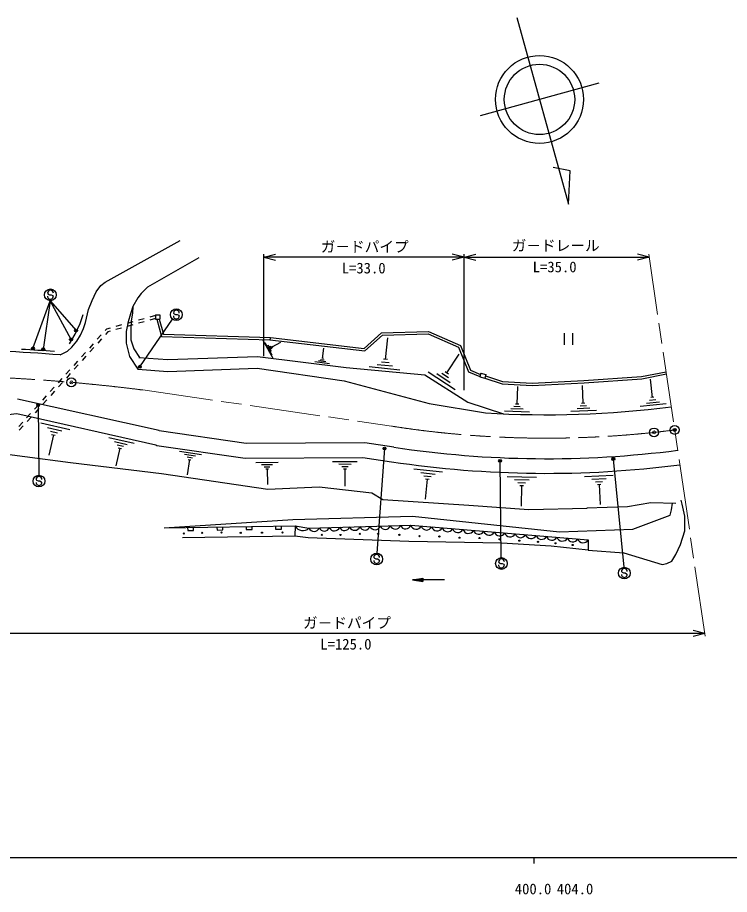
# Model space of a CAD drawing. Units: millimetres, scale not verified. Extents: x 0 to 700000, y -47500 to 447500.
# Drawn here: x 379947 to 501329, y 198715 to 348356 of the extents above; entities that cross this region are included whole.
import ezdxf
from ezdxf.enums import TextEntityAlignment as Align

# ---------------------------------------------------------------- set-up
doc = ezdxf.new("R2010")
doc.units = ezdxf.units.MM
doc.header["$LTSCALE"] = 1000
doc.header["$PDMODE"] = 32
doc.header["$PDSIZE"] = 500
doc.linetypes.add('CHAIN', pattern=[18.5, 12, -1.5, 3.5, -1.5])
for name, color, linetype, lineweight in [('M-STR-HTXT', 7, 'Continuous', 25), ('M-TTL-BAND', 7, 'Continuous', 25), ('M-TTL-LINE', 7, 'Continuous', 25), ('M-TTL-TXT', 2, 'CHAIN', 13), ('S-TTL', 7, 'Continuous', 13)]:
    doc.layers.add(name, color=color, linetype=linetype, lineweight=lineweight)
doc.layers.add('M-STR-STRC', color=6, linetype='Continuous')
doc.styles.add('ＭＳ ゴシック', font='')
doc.styles.get('ＭＳ ゴシック').set_extended_font_data('MS Gothic')

msp = doc.modelspace()

# ---------------------------------------------------------------- linework, layer by layer
at = {"layer": 'M-STR-HTXT'}
for p, q in [((40000, 205000), (579000, 205000)), ((40000, 205000), (579000, 205000)), ((468000, 205000), (468000, 204000)), ((468000, 205000), (468000, 204000))]:
    msp.add_line(p, q, dxfattribs=at)
at = {"layer": 'M-STR-STRC'}
msp.add_point((491994, 277981), dxfattribs=at)
at = {"layer": 'M-TTL-BAND'}
for p, q in [((421941, 290547), (421941, 307960)), ((421941, 307460), (423941, 307960)), ((456073, 307460), (421941, 307460)), ((421941, 307460), (423941, 306960)), ((456073, 307460), (454073, 307960)), ((456073, 307460), (454073, 306960)), ((456073, 284760), (456073, 307960)), ((456073, 307460), (458073, 307960)), ((456073, 307460), (487636, 307460)), ((456073, 307460), (458073, 306960)), ((487636, 307460), (485636, 307960)), ((487636, 307460), (485636, 306960)), ((385050, 301310), (385156, 301174)), ((385156, 301174), (385401, 301062)), ((385401, 301062), (385701, 301060)), ((385701, 301060), (385946, 300920)), ((385946, 300920), (386046, 300802)), ((406526, 297930), (406632, 297793)), ((406632, 297793), (406877, 297682)), ((400799, 288764), (406382, 296890)), ((406877, 297682), (407177, 297679)), ((407177, 297679), (407422, 297540)), ((407422, 297540), (407522, 297422)), ((383459, 282239), (383556, 270254)), ((442518, 274821), (441199, 256950)), ((462428, 256194), (462221, 272708)), ((481526, 273019), (483334, 254556)), ((383098, 269526), (383204, 269390)), ((383204, 269390), (383449, 269278)), ((383449, 269278), (383750, 269275)), ((383750, 269275), (383995, 269136)), ((383995, 269136), (384094, 269018)), ((440682, 256221), (440788, 256085)), ((440788, 256085), (441033, 255973)), ((441033, 255973), (441333, 255971)), ((441333, 255971), (441578, 255831)), ((441578, 255831), (441678, 255713)), ((461952, 255465), (462058, 255329)), ((462058, 255329), (462303, 255217)), ((462303, 255217), (462604, 255215)), ((462604, 255215), (462849, 255075)), ((462849, 255075), (462948, 254957)), ((482903, 253829), (483009, 253693)), ((483009, 253693), (483254, 253581)), ((483254, 253581), (483555, 253579)), ((483555, 253579), (483800, 253439)), ((483800, 253439), (483899, 253321)), ((497128, 243258), (376838, 243258)), ((497128, 243258), (495128, 243758)), ((497128, 243258), (495128, 242758))]:
    msp.add_line(p, q, dxfattribs=at)
for points in [[(382567, 291893), (385496, 300040), (384335, 291737)], [(389063, 293416), (385496, 300040), (389923, 294943)]]:
    msp.add_lwpolyline(points, dxfattribs=at)
for centre, radius in [((385547, 301039), 1000), ((407023, 297658), 1000), ((389923, 294943), 150), ((389923, 294943), 120), ((389923, 294943), 90), ((389923, 294943), 60), ((389923, 294943), 30), ((389063, 293416), 150), ((389063, 293416), 120), ((389063, 293416), 90), ((389063, 293416), 60), ((389063, 293416), 30), ((382567, 291893), 150), ((382567, 291893), 120), ((382567, 291893), 90), ((382567, 291893), 60), ((382567, 291893), 30), ((384335, 291737), 150), ((384335, 291737), 120), ((384335, 291737), 90), ((384335, 291737), 60), ((384335, 291737), 30), ((400799, 288764), 150), ((400799, 288764), 120), ((400799, 288764), 90), ((400799, 288764), 60), ((400799, 288764), 30), ((383459, 282239), 150), ((383459, 282239), 120), ((383459, 282239), 90), ((383459, 282239), 60), ((383459, 282239), 30), ((442518, 274821), 150), ((442518, 274821), 120), ((442518, 274821), 90), ((442518, 274821), 60), ((442518, 274821), 30), ((462221, 272708), 150), ((462221, 272708), 120), ((462221, 272708), 90), ((462221, 272708), 60), ((462221, 272708), 30), ((481526, 273019), 150), ((481526, 273019), 120), ((481526, 273019), 90), ((481526, 273019), 60), ((481526, 273019), 30), ((383595, 269254), 1000), ((441179, 255950), 1000), ((462449, 255194), 1000), ((483400, 253558), 1000)]:
    msp.add_circle(centre, radius, dxfattribs=at)
for centre, start, end in [((385546, 300806), 179.55488, 359.55488), ((385550, 301306), 359.55488, 179.55488), ((407026, 297926), 359.55488, 179.55488), ((407022, 297426), 179.55488, 359.55488), ((383598, 269522), 359.55488, 179.55488), ((383594, 269022), 179.55488, 359.55488), ((441182, 256217), 359.55488, 179.55488), ((462452, 255461), 359.55488, 179.55488), ((441178, 255717), 179.55488, 359.55488), ((462448, 254961), 179.55488, 359.55488), ((483399, 253325), 179.55488, 359.55488), ((483403, 253825), 359.55488, 179.55488)]:
    msp.add_arc(centre, 500, start, end, dxfattribs=at)
for p in [(389923, 294943), (389923, 294943), (389063, 293416), (389063, 293416), (382567, 291893), (382567, 291893), (384335, 291737), (384335, 291737), (400799, 288764), (400799, 288764), (383459, 282239), (383459, 282239), (442518, 274821), (442518, 274821), (462221, 272708), (462221, 272708), (481526, 273019), (481526, 273019)]:
    msp.add_point(p, dxfattribs=at)
at = {"layer": 'M-TTL-LINE'}
for p, q in [((465075, 348356), (473886, 316524)), ((479063, 337182), (458823, 331581)), ((474193, 322182), (471250, 322764)), ((473886, 316524), (474193, 322182)), ((399593, 296428), (398630, 296160)), ((401520, 296965), (400556, 296697)), ((401521, 296446), (400558, 296178)), ((403446, 297502), (402483, 297234)), ((403447, 296983), (402484, 296715)), ((403446, 297643), (404196, 297645)), ((403446, 297643), (403448, 296893)), ((403448, 296893), (404198, 296895)), ((404196, 297645), (404198, 296895)), ((395088, 295173), (394872, 294933)), ((395740, 295355), (395088, 295173)), ((395741, 294836), (395362, 294730)), ((397667, 295892), (396703, 295623)), ((397668, 295373), (396704, 295104)), ((399594, 295910), (398631, 295641)), ((394203, 294189), (393535, 293445)), ((394288, 293536), (393619, 292792)), ((395362, 294730), (394957, 294279)), ((421689, 293396), (423446, 290216)), ((423093, 293754), (422987, 293357)), ((442695, 290027), (443086, 293697)), ((473138, 294494), (473138, 292494)), ((474638, 292494), (474638, 294494)), ((392866, 292702), (392197, 291958)), ((392951, 292048), (392282, 291305)), ((423359, 290752), (422175, 292821)), ((423270, 291388), (422678, 292422)), ((423329, 291765), (423033, 292282)), ((423462, 292012), (423314, 292271)), ((423388, 292142), (424836, 292970)), ((431969, 290185), (432179, 291932)), ((391529, 291215), (390860, 290471)), ((391614, 290561), (390945, 289817)), ((453157, 287701), (455248, 290912)), ((390192, 289727), (389523, 288984)), ((390276, 289074), (389608, 288330)), ((433127, 289285), (430631, 289586)), ((432533, 289610), (431285, 289760)), ((432251, 289897), (431627, 289972)), ((432125, 290166), (431813, 290203)), ((443894, 288839), (441272, 289118)), ((443294, 289433), (441983, 289573)), ((443022, 289992), (442367, 290062)), ((388855, 288240), (388186, 287496)), ((388939, 287586), (388271, 286843)), ((445149, 288174), (439905, 288734)), ((454554, 284832), (449967, 287819)), ((453706, 286037), (451413, 287531)), ((453431, 286869), (452285, 287616)), ((453443, 287515), (452870, 287888)), ((458930, 287688), (458751, 287063)), ((458930, 287688), (459795, 287440)), ((459795, 287440), (459616, 286815)), ((387517, 286753), (386849, 286009)), ((387602, 286099), (386933, 285356)), ((458751, 287063), (459616, 286815)), ((488183, 283521), (487866, 286629)), ((386180, 285266), (385512, 284522)), ((386265, 284612), (385596, 283868)), ((465125, 282390), (465222, 285373)), ((476404, 282523), (476278, 285584)), ((384843, 283778), (384174, 283035)), ((384928, 283125), (384259, 282381)), ((488783, 283134), (487673, 283021)), ((488460, 283549), (487905, 283493)), ((383506, 282291), (382837, 281547)), ((383591, 281637), (382922, 280894)), ((466163, 281503), (464032, 281572)), ((465644, 281946), (464579, 281981)), ((465392, 282381), (464859, 282398)), ((477533, 281694), (475347, 281604)), ((476968, 282109), (475875, 282064)), ((476677, 282535), (476131, 282512)), ((490539, 282415), (486099, 281963)), ((489383, 282746), (487163, 282520)), ((382169, 280804), (381500, 280060)), ((382253, 280150), (381585, 279407)), ((467214, 281042), (462953, 281181)), ((478644, 281302), (474272, 281122)), ((380831, 279317), (380163, 278573)), ((380916, 278663), (380248, 277919)), ((383922, 279171), (388852, 278060)), ((385043, 278400), (387508, 277844)), ((386053, 277136), (385275, 273686)), ((385548, 277768), (386781, 277490)), ((385745, 277206), (386361, 277067)), ((395490, 276674), (399842, 275709)), ((396482, 275997), (398658, 275515)), ((396929, 275441), (398017, 275200)), ((397377, 274885), (396701, 271839)), ((397105, 274946), (397649, 274825)), ((407552, 274339), (411304, 273768)), ((408433, 273821), (410309, 273536)), ((408845, 273374), (409783, 273232)), ((409257, 272928), (408858, 270301)), ((409022, 272963), (409491, 272892)), ((420577, 272443), (424392, 272499)), ((433675, 272600), (437869, 272586)), ((421536, 272075), (423444, 272103)), ((422019, 271701), (422973, 271715)), ((422263, 271323), (422740, 271330)), ((422501, 271326), (422541, 268656)), ((434722, 272177), (436819, 272170)), ((435244, 271756), (436293, 271752)), ((435505, 271336), (436029, 271334)), ((435767, 271335), (435757, 268399)), ((447511, 271324), (452405, 270811)), ((448683, 270707), (451130, 270450)), ((449243, 270153), (450467, 270025)), ((449804, 269600), (449444, 266174)), ((449498, 269632), (450109, 269567)), ((463410, 270048), (468439, 269936)), ((464656, 269517), (467171, 269461)), ((476612, 270023), (481477, 270269)), ((477853, 269598), (480285, 269721)), ((465274, 269000), (466531, 268972)), ((465577, 268490), (466206, 268477)), ((465891, 268484), (465813, 264963)), ((478486, 269142), (479702, 269204)), ((478814, 268671), (479422, 268702)), ((479118, 268686), (479290, 265281)), ((404948, 261266), (427305, 261591)), ((408948, 261324), (408955, 260825)), ((408955, 260825), (409955, 260839)), ((409955, 260839), (409948, 261339)), ((413947, 261397), (413955, 260897)), ((413955, 260897), (414955, 260912)), ((414955, 260912), (414947, 261412)), ((418947, 261470), (418954, 260970)), ((418954, 260970), (419954, 260984)), ((419954, 260984), (419947, 261484)), ((423946, 261542), (423954, 261042)), ((423954, 261042), (424953, 261057)), ((424953, 261057), (424946, 261557)), ((447278, 252421), (449024, 252708)), ((447278, 252421), (449024, 252680)), ((447278, 252421), (449024, 252644)), ((447278, 252421), (449024, 252608)), ((447278, 252421), (449024, 252581)), ((447278, 252421), (449024, 252542)), ((447278, 252421), (449024, 252503)), ((447278, 252421), (449024, 252468)), ((447278, 252421), (449024, 252176)), ((447278, 252421), (449024, 252218)), ((447278, 252421), (449024, 252258)), ((447278, 252421), (449024, 252295)), ((447278, 252421), (449024, 252347)), ((447278, 252421), (449024, 252398)), ((447278, 252421), (449024, 252134)), ((452751, 252421), (447278, 252421)), ((449024, 252708), (449024, 252134))]:
    msp.add_line(p, q, dxfattribs=at)
for points in [[(387208, 290778), (388478, 291441), (389218, 292112), (390027, 293126), (390682, 294181), (391214, 295288), (391548, 296306), (392066, 298537), (392646, 300088), (393363, 301538), (394147, 302631), (394912, 303205), (407656, 310335)], [(410879, 307334), (402110, 302364), (401037, 301266), (400455, 300531), (399603, 299064), (399189, 297815), (398830, 296425), (398466, 294770), (398482, 292765), (399017, 290515), (400482, 288360), (405556, 287972), (420796, 288533), (435639, 286372), (450118, 282484), (459759, 280898)], [(399603, 299064), (399561, 297962), (399330, 296521), (399243, 295009), (399272, 293359), (399751, 291822), (400725, 290347), (400634, 290354), (405596, 289975), (420881, 290537), (435971, 288648), (449390, 287397), (456733, 282696), (462778, 280738)], [(388801, 292680), (389745, 294336), (390595, 296130), (391118, 297684)], [(403701, 296894), (404509, 293920), (422987, 293357)], [(404115, 296895), (404818, 294310), (423093, 293754)], [(422987, 293357), (439155, 291465), (442164, 294158), (449947, 294358), (455141, 292097), (456848, 287873), (458754, 287074)], [(423093, 293754), (439022, 291883), (442006, 294554), (450025, 294760), (455451, 292399), (457156, 288177), (458865, 287461)], [(459625, 286845), (462572, 285864), (467713, 285550), (476540, 286017), (486407, 286713), (490601, 287530)], [(459735, 287230), (462648, 286260), (467715, 285951), (476515, 286416), (486354, 287111), (490525, 287923)], [(444094, 275029), (439147, 275756), (418923, 275668), (404080, 277829), (404088, 277884), (379947, 283261)], [(376838, 280424), (379801, 280766), (403544, 275443), (403720, 275355), (418748, 273167), (438818, 273255), (443734, 272556)], [(347541, 267501), (349390, 268737), (351463, 269149), (356963, 269403), (362458, 269074), (366980, 267928), (368671, 267852), (370875, 268309), (371423, 268793), (373320, 274476), (388947, 272421), (404472, 270536), (422633, 267883), (431346, 268276), (440347, 267227), (442253, 266113), (456912, 265162), (467105, 264398), (477049, 264632), (477022, 264715), (483947, 264937), (487943, 265621), (492199, 265459)], [(404948, 261266), (426870, 262708), (447315, 263245), (472349, 260594), (484855, 261060), (491205, 263424), (491453, 264357), (491609, 265482)], [(477246, 257458), (483301, 256991), (489839, 255029), (490633, 255169), (491493, 255590), (492194, 256740), (492979, 258461), (493730, 260761), (493704, 263248), (493261, 265315), (493085, 265993)], [(427305, 261591), (427228, 259849), (408055, 259573)], [(427305, 261591), (429637, 261236), (446990, 261722), (477246, 259252)], [(477246, 259252), (477246, 257458), (470911, 258126), (462475, 258648), (446688, 258936), (429519, 259572), (427228, 259849)]]:
    msp.add_lwpolyline(points, dxfattribs=at)
for centre, radius in [((468943, 334382), 7500), ((468943, 334382), 6000), ((408297, 260297), 100), ((411437, 260422), 100), ((414716, 260483), 100), ((418000, 260421), 100), ((421635, 260448), 100), ((425124, 260476), 100), ((431831, 260094), 100), ((435019, 260057), 100), ((438318, 260249), 100), ((441443, 260238), 100), ((445045, 260084), 100), ((448470, 259868), 100), ((451875, 259811), 100), ((455301, 259594), 100), ((458705, 259537), 100), ((462131, 259321), 100), ((465507, 259093), 100), ((468674, 258892), 100), ((471664, 258639), 100), ((474607, 258336), 100)]:
    msp.add_circle(centre, radius, dxfattribs=at)
for centre, radius, start, end in [((361775, -27605), 319397, 85.43278, 92.68421), ((361775, -27605), 319897, 85.61745, 86.62157), ((470122, 447469), 166893, 266.43997, 277.32804), ((470122, 447469), 174393, 261.41655, 277.37457), ((470122, 447469), 176893, 261.42083, 277.38921), ((428601, 262263), 1459, 207.41893, 315.26834), ((430496, 261588), 928, 202.29801, 340.91429), ((432231, 261637), 928, 202.29801, 340.91429), ((433966, 261685), 928, 202.29801, 340.91429), ((435702, 261734), 928, 202.29801, 340.91429), ((437437, 261783), 928, 202.29801, 340.91429), ((439172, 261831), 928, 202.29801, 340.91429), ((440908, 261880), 928, 202.29801, 340.91429), ((442643, 261929), 928, 202.29801, 340.91429), ((444378, 261977), 928, 202.29801, 340.91429), ((446114, 262026), 928, 202.29801, 340.91429), ((447910, 262013), 964, 197.52916, 333.13559), ((449690, 261868), 964, 197.52916, 333.13559), ((451470, 261722), 964, 197.52916, 333.13559), ((453249, 261577), 964, 197.52916, 333.13559), ((455029, 261432), 964, 197.52916, 333.13559), ((456809, 261286), 964, 197.52916, 333.13559), ((458589, 261141), 964, 197.52916, 333.13559), ((460368, 260996), 964, 197.52916, 333.13559), ((462148, 260850), 964, 197.52916, 333.13559), ((463928, 260705), 964, 197.52916, 333.13559), ((465708, 260560), 964, 197.52916, 333.13559), ((467487, 260414), 964, 197.52916, 333.13559), ((469267, 260269), 964, 197.52916, 333.13559), ((471047, 260124), 964, 197.52916, 333.13559), ((472827, 259979), 964, 197.52916, 333.13559), ((474606, 259833), 964, 197.52916, 333.13559), ((476386, 259688), 964, 197.52916, 333.13559)]:
    msp.add_arc(centre, radius, start, end, dxfattribs=at)
at = {"layer": 'M-TTL-TXT'}
for p, q in [((497201, 242763), (487563, 307954)), ((401301, 284801), (443700, 278631))]:
    msp.add_line(p, q, dxfattribs=at)
for centre, radius, start, end in [((361775, -27605), 314897, 82.78914, 92.68047), ((470122, 447469), 170894, 261.10585, 277.35337)]:
    msp.add_arc(centre, radius, start, end, dxfattribs=at)
at = {"layer": 'S-TTL', "color": 3, "lineweight": 25}
for centre in [(389124, 286102), (491994, 277981), (488468, 277563)]:
    msp.add_circle(centre, 750, dxfattribs=at)
at = {"layer": 'S-TTL', "color": 3}
for p in [(389124, 286102), (488468, 277563), (491994, 277981)]:
    msp.add_point(p, dxfattribs=at)

# ---------------------------------------------------------------- texts
at = {"layer": 'M-STR-HTXT', "style": 'ＭＳ ゴシック'}
for s, p in [('400.0', (467844, 198195)), ('400.0', (467844, 198195)), ('404.0', (475000, 198195))]:
    msp.add_text(s, height=1833, dxfattribs=at).set_placement(p, align=Align.BOTTOM_CENTER)
at = {"layer": 'M-TTL-BAND', "style": 'ＭＳ ゴシック'}
for s, p in [('ガ－ドパイプ', (439140, 307775)), ('ガ－ドレール', (471700, 307973)), ('ガ－ドパイプ', (436110, 243598))]:
    msp.add_text(s, height=1833, dxfattribs=at).set_placement(p, align=Align.BOTTOM_CENTER)
for s, p in [('L=33.0', (438966, 305605)), ('L=35.0', (471526, 305803)), ('L=125.0', (435936, 241428))]:
    msp.add_text(s, height=1833, dxfattribs=at).set_placement(p, align=Align.MIDDLE_CENTER)

doc.saveas('drawing.dxf')
